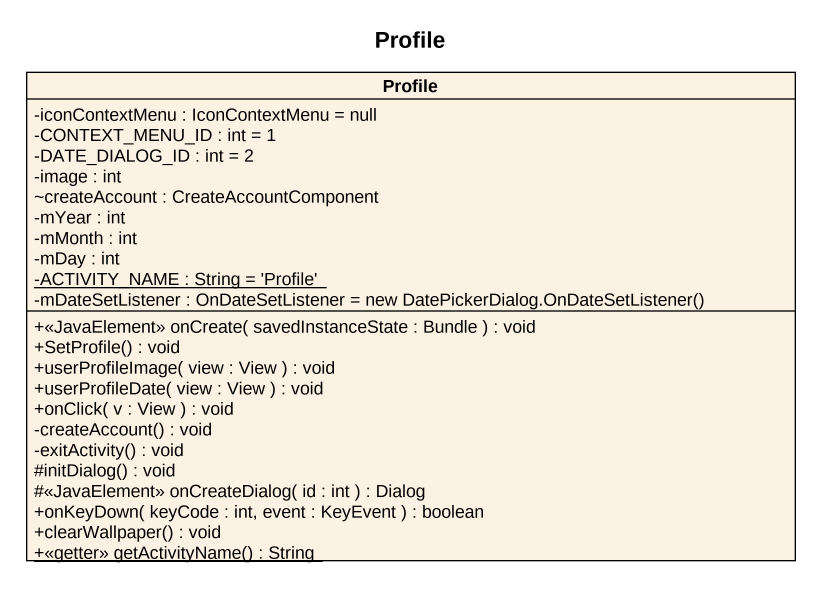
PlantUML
@startuml
title Profile
hide circle
hide empty members
skinparam classAttributeIconSize 0
class Profile {
  -iconContextMenu : IconContextMenu = null
  -CONTEXT_MENU_ID : int = 1
  -DATE_DIALOG_ID : int = 2
  -image : int
  ~createAccount : CreateAccountComponent
  -mYear : int
  -mMonth : int
  -mDay : int
  {static} -ACTIVITY_NAME : String = 'Profile'
  {field} -mDateSetListener : OnDateSetListener = new DatePickerDialog.OnDateSetListener()
  +<<JavaElement>> onCreate( savedInstanceState : Bundle ) : void
  +SetProfile() : void
  +userProfileImage( view : View ) : void
  +userProfileDate( view : View ) : void
  +onClick( v : View ) : void
  -createAccount() : void
  -exitActivity() : void
  #initDialog() : void
  #<<JavaElement>> onCreateDialog( id : int ) : Dialog
  +onKeyDown( keyCode : int, event : KeyEvent ) : boolean
  +clearWallpaper() : void
  {static} +<<getter>> getActivityName() : String
}
@enduml
